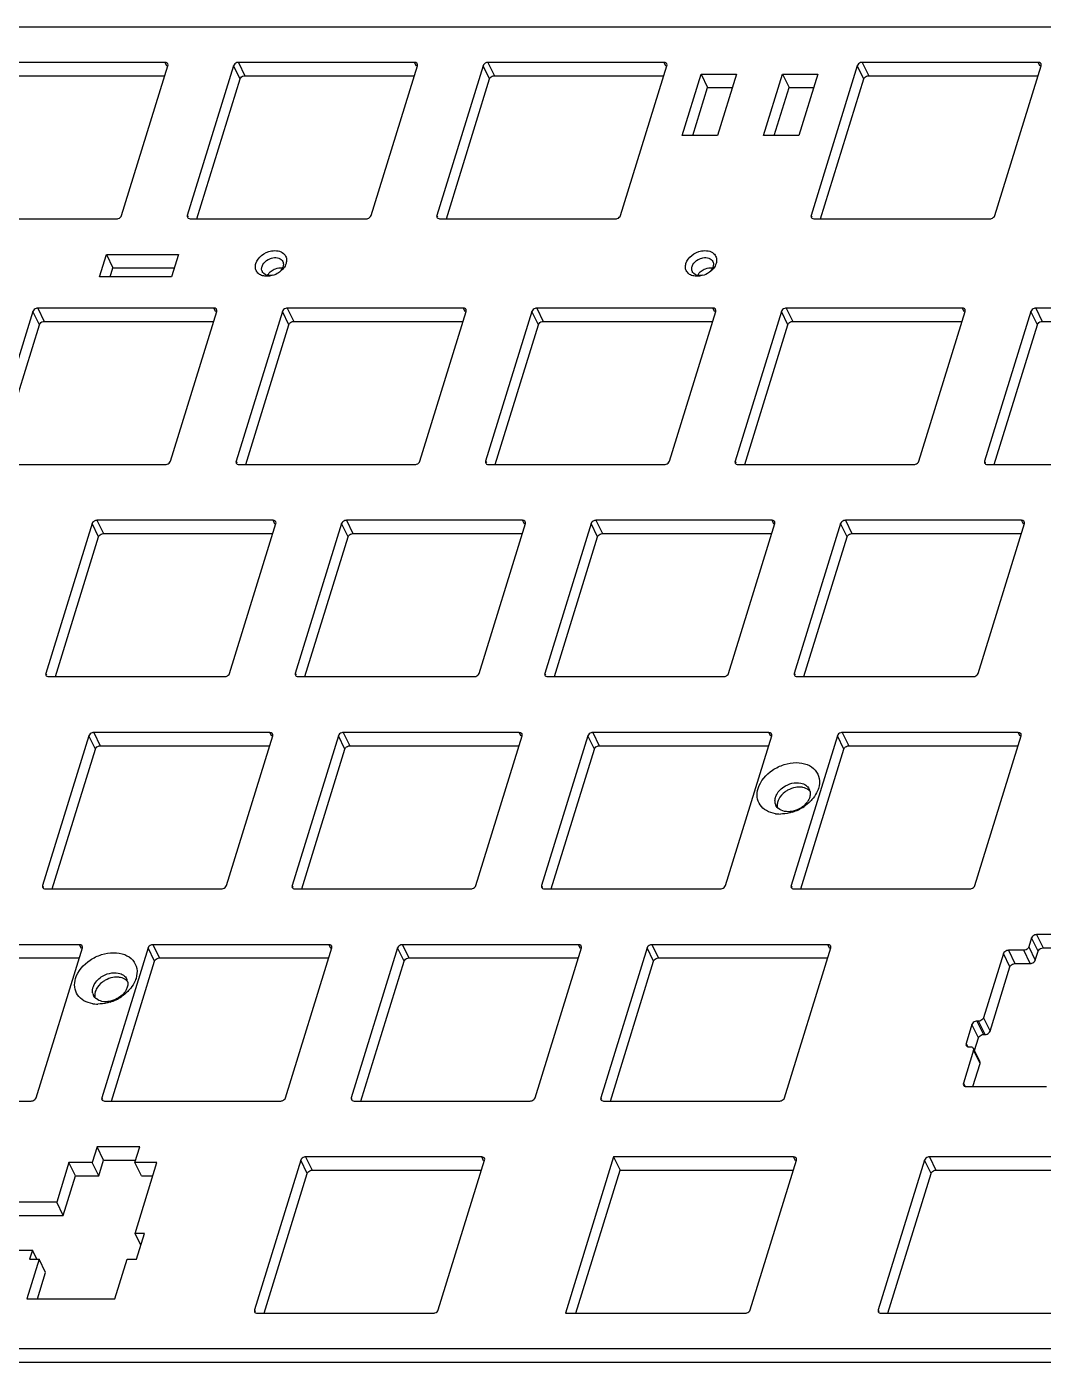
# Model space of a CAD drawing. Header units: millimetres. Extents: x 491 to 1718, y -1006 to -146.
# Drawn here: x 1287.8 to 1359.1, y -400.4 to -306.7 of the extents above; entities that cross this region are included whole.
import ezdxf

# ---------------------------------------------------------------- set-up
doc = ezdxf.new("R2010")
doc.units = ezdxf.units.MM
doc.layers.get('0').update_dxf_attribs({"lineweight": 30})

msp = doc.modelspace()

# ---------------------------------------------------------------- linework, layer by layer
at = {"color": 7, "linetype": 'Continuous'}
for p, q in [((1153.681, -306.677), (1508.336, -306.677)), ((1297.515, -309.18), (1285.163, -309.18)), ((1294.469, -319.915), (1297.715, -309.411)), ((1297.645, -309.445), (1297.515, -309.18)), ((1302.32, -309.411), (1299.074, -319.915)), ((1302.778, -310.343), (1302.32, -309.411)), ((1302.664, -309.18), (1303.121, -310.112)), ((1315.015, -309.18), (1302.664, -309.18)), ((1311.969, -319.915), (1315.215, -309.411)), ((1315.145, -309.445), (1315.015, -309.18)), ((1319.821, -309.411), (1316.575, -319.915)), ((1320.278, -310.343), (1319.821, -309.411)), ((1320.164, -309.18), (1320.621, -310.112)), ((1332.515, -309.18), (1320.164, -309.18)), ((1329.469, -319.915), (1332.715, -309.411)), ((1332.645, -309.445), (1332.515, -309.18)), ((1333.784, -314.314), (1335.115, -310.006)), ((1335.115, -310.006), (1335.572, -310.939)), ((1335.115, -310.006), (1337.602, -310.006)), ((1337.602, -310.006), (1336.271, -314.314)), ((1339.494, -314.314), (1340.826, -310.006)), ((1340.826, -310.006), (1341.283, -310.939)), ((1340.826, -310.006), (1343.312, -310.006)), ((1343.312, -310.006), (1341.981, -314.314)), ((1346.071, -309.411), (1342.825, -319.915)), ((1346.528, -310.343), (1346.071, -309.411)), ((1346.414, -309.18), (1346.872, -310.112)), ((1358.765, -309.18), (1346.414, -309.18)), ((1355.72, -319.915), (1358.966, -309.411)), ((1358.896, -309.445), (1358.765, -309.18)), ((1285.621, -310.112), (1297.498, -310.112)), ((1299.749, -320.146), (1302.778, -310.343)), ((1303.121, -310.112), (1314.999, -310.112)), ((1317.249, -320.146), (1320.278, -310.343)), ((1320.621, -310.112), (1332.499, -310.112)), ((1334.529, -314.314), (1335.572, -310.939)), ((1335.572, -310.939), (1337.314, -310.939)), ((1340.24, -314.314), (1341.283, -310.939)), ((1341.283, -310.939), (1343.024, -310.939)), ((1343.499, -320.146), (1346.528, -310.343)), ((1346.872, -310.112), (1358.749, -310.112)), ((1336.271, -314.314), (1333.784, -314.314)), ((1341.981, -314.314), (1339.494, -314.314)), ((1281.774, -320.146), (1294.126, -320.146)), ((1299.074, -319.915), (1299.127, -320.023)), ((1299.275, -320.146), (1311.626, -320.146)), ((1316.575, -319.915), (1316.627, -320.023)), ((1316.775, -320.146), (1329.126, -320.146)), ((1342.825, -319.915), (1342.877, -320.023)), ((1343.025, -320.146), (1355.376, -320.146)), ((1292.912, -324.223), (1293.397, -322.657)), ((1293.397, -322.657), (1293.854, -323.589)), ((1293.397, -322.657), (1298.461, -322.657)), ((1298.461, -322.657), (1297.977, -324.223)), ((1293.658, -324.223), (1293.854, -323.589)), ((1293.854, -323.589), (1298.173, -323.589)), ((1297.977, -324.223), (1292.912, -324.223)), ((1288.244, -326.647), (1284.998, -337.151)), ((1288.702, -327.579), (1288.244, -326.647)), ((1288.587, -326.415), (1289.045, -327.348)), ((1300.939, -326.415), (1288.587, -326.415)), ((1297.893, -337.151), (1301.139, -326.647)), ((1301.069, -326.681), (1300.939, -326.415)), ((1305.744, -326.647), (1302.498, -337.151)), ((1306.202, -327.579), (1305.744, -326.647)), ((1306.087, -326.415), (1306.545, -327.348)), ((1318.439, -326.415), (1306.087, -326.415)), ((1315.393, -337.151), (1318.639, -326.647)), ((1318.569, -326.681), (1318.439, -326.415)), ((1323.244, -326.647), (1319.998, -337.151)), ((1323.702, -327.579), (1323.244, -326.647)), ((1323.588, -326.415), (1324.045, -327.348)), ((1335.939, -326.415), (1323.588, -326.415)), ((1332.893, -337.151), (1336.139, -326.647)), ((1336.069, -326.681), (1335.939, -326.415)), ((1340.745, -326.647), (1337.498, -337.151)), ((1341.202, -327.579), (1340.745, -326.647)), ((1353.439, -326.415), (1341.088, -326.415)), ((1341.088, -326.415), (1341.545, -327.348)), ((1350.393, -337.151), (1353.639, -326.647)), ((1353.569, -326.681), (1353.439, -326.415)), ((1358.245, -326.647), (1354.999, -337.151)), ((1358.702, -327.579), (1358.245, -326.647)), ((1370.939, -326.415), (1358.588, -326.415)), ((1358.588, -326.415), (1359.045, -327.348)), ((1285.672, -337.382), (1288.702, -327.579)), ((1289.045, -327.348), (1300.922, -327.348)), ((1303.172, -337.382), (1306.202, -327.579)), ((1306.545, -327.348), (1318.422, -327.348)), ((1320.673, -337.382), (1323.702, -327.579)), ((1324.045, -327.348), (1335.923, -327.348)), ((1338.173, -337.382), (1341.202, -327.579)), ((1341.545, -327.348), (1353.423, -327.348)), ((1355.673, -337.382), (1358.702, -327.579)), ((1359.045, -327.348), (1370.923, -327.348)), ((1302.498, -337.151), (1302.551, -337.258)), ((1319.998, -337.151), (1320.051, -337.258)), ((1337.498, -337.151), (1337.551, -337.258)), ((1354.999, -337.151), (1355.051, -337.258)), ((1285.198, -337.382), (1297.55, -337.382)), ((1302.698, -337.382), (1315.05, -337.382)), ((1320.199, -337.382), (1332.55, -337.382)), ((1337.699, -337.382), (1350.05, -337.382)), ((1355.199, -337.382), (1367.55, -337.382)), ((1292.395, -341.53), (1289.149, -352.034)), ((1292.852, -342.462), (1292.395, -341.53)), ((1292.738, -341.299), (1293.196, -342.231)), ((1305.089, -341.299), (1292.738, -341.299)), ((1302.044, -352.034), (1305.29, -341.53)), ((1305.22, -341.564), (1305.089, -341.299)), ((1309.895, -341.53), (1306.649, -352.034)), ((1310.353, -342.462), (1309.895, -341.53)), ((1310.238, -341.299), (1310.696, -342.231)), ((1322.59, -341.299), (1310.238, -341.299)), ((1319.544, -352.034), (1322.79, -341.53)), ((1322.72, -341.564), (1322.59, -341.299)), ((1327.395, -341.53), (1324.149, -352.034)), ((1327.853, -342.462), (1327.395, -341.53)), ((1327.738, -341.299), (1328.196, -342.231)), ((1340.09, -341.299), (1327.738, -341.299)), ((1337.044, -352.034), (1340.29, -341.53)), ((1340.22, -341.564), (1340.09, -341.299)), ((1344.895, -341.53), (1341.649, -352.034)), ((1345.353, -342.462), (1344.895, -341.53)), ((1357.59, -341.299), (1345.239, -341.299)), ((1345.239, -341.299), (1345.696, -342.231)), ((1354.544, -352.034), (1357.79, -341.53)), ((1357.72, -341.564), (1357.59, -341.299)), ((1289.823, -352.265), (1292.852, -342.462)), ((1293.196, -342.231), (1305.073, -342.231)), ((1307.323, -352.265), (1310.353, -342.462)), ((1310.696, -342.231), (1322.573, -342.231)), ((1324.823, -352.265), (1327.853, -342.462)), ((1328.196, -342.231), (1340.073, -342.231)), ((1342.324, -352.265), (1345.353, -342.462)), ((1345.696, -342.231), (1357.574, -342.231)), ((1289.149, -352.034), (1289.202, -352.142)), ((1306.649, -352.034), (1306.702, -352.142)), ((1324.149, -352.034), (1324.202, -352.142)), ((1341.649, -352.034), (1341.702, -352.142)), ((1289.349, -352.265), (1301.701, -352.265)), ((1306.849, -352.265), (1319.201, -352.265)), ((1324.349, -352.265), (1336.701, -352.265)), ((1341.85, -352.265), (1354.201, -352.265)), ((1292.171, -356.413), (1288.925, -366.917)), ((1292.628, -357.345), (1292.171, -356.413)), ((1292.514, -356.182), (1292.971, -357.114)), ((1304.865, -356.182), (1292.514, -356.182)), ((1301.819, -366.917), (1305.066, -356.413)), ((1304.996, -356.447), (1304.865, -356.182)), ((1309.671, -356.413), (1306.425, -366.917)), ((1310.128, -357.345), (1309.671, -356.413)), ((1310.014, -356.182), (1310.472, -357.114)), ((1322.365, -356.182), (1310.014, -356.182)), ((1319.32, -366.917), (1322.566, -356.413)), ((1322.496, -356.447), (1322.365, -356.182)), ((1327.171, -356.413), (1323.925, -366.917)), ((1327.629, -357.345), (1327.171, -356.413)), ((1339.866, -356.182), (1327.514, -356.182)), ((1327.514, -356.182), (1327.972, -357.114)), ((1336.82, -366.917), (1340.066, -356.413)), ((1339.996, -356.447), (1339.866, -356.182)), ((1344.671, -356.413), (1341.425, -366.917)), ((1345.129, -357.345), (1344.671, -356.413)), ((1357.366, -356.182), (1345.014, -356.182)), ((1345.014, -356.182), (1345.472, -357.114)), ((1354.32, -366.917), (1357.566, -356.413)), ((1357.496, -356.447), (1357.366, -356.182)), ((1289.599, -367.148), (1292.628, -357.345)), ((1292.971, -357.114), (1304.849, -357.114)), ((1307.099, -367.148), (1310.128, -357.345)), ((1310.472, -357.114), (1322.349, -357.114)), ((1324.599, -367.148), (1327.629, -357.345)), ((1327.972, -357.114), (1339.849, -357.114)), ((1342.099, -367.148), (1345.129, -357.345)), ((1345.472, -357.114), (1357.349, -357.114)), ((1288.925, -366.917), (1288.977, -367.025)), ((1289.125, -367.148), (1301.476, -367.148)), ((1306.425, -366.917), (1306.477, -367.025)), ((1306.625, -367.148), (1318.976, -367.148)), ((1323.925, -366.917), (1323.978, -367.025)), ((1324.125, -367.148), (1336.477, -367.148)), ((1341.425, -366.917), (1341.478, -367.025)), ((1341.625, -367.148), (1353.977, -367.148)), ((1358.291, -370.595), (1358.097, -371.222)), ((1358.748, -371.527), (1358.291, -370.595)), ((1361.08, -370.36), (1358.64, -370.36)), ((1358.64, -370.36), (1359.097, -371.292)), ((1291.516, -371.065), (1279.164, -371.065)), ((1288.47, -381.801), (1291.716, -371.296)), ((1291.646, -371.331), (1291.516, -371.065)), ((1296.322, -371.296), (1293.075, -381.801)), ((1296.779, -372.229), (1296.322, -371.296)), ((1296.665, -371.065), (1297.122, -371.997)), ((1309.016, -371.065), (1296.665, -371.065)), ((1305.97, -381.801), (1309.216, -371.296)), ((1309.146, -371.331), (1309.016, -371.065)), ((1313.822, -371.296), (1310.576, -381.801)), ((1314.279, -372.229), (1313.822, -371.296)), ((1326.516, -371.065), (1314.165, -371.065)), ((1314.165, -371.065), (1314.622, -371.997)), ((1323.47, -381.801), (1326.717, -371.296)), ((1326.647, -371.331), (1326.516, -371.065)), ((1331.322, -371.296), (1328.076, -381.801)), ((1331.779, -372.229), (1331.322, -371.296)), ((1344.016, -371.065), (1331.665, -371.065)), ((1331.665, -371.065), (1332.123, -371.997)), ((1340.971, -381.801), (1344.217, -371.296)), ((1344.147, -371.331), (1344.016, -371.065)), ((1356.317, -371.692), (1354.925, -376.196)), ((1356.774, -372.624), (1356.317, -371.692)), ((1357.748, -371.457), (1356.666, -371.457)), ((1356.666, -371.457), (1357.123, -372.389)), ((1358.206, -372.389), (1357.748, -371.457)), ((1358.097, -371.222), (1358.555, -372.154)), ((1358.555, -372.154), (1358.748, -371.527)), ((1359.097, -371.292), (1361.091, -371.292)), ((1279.622, -371.997), (1291.499, -371.997)), ((1293.75, -382.032), (1296.779, -372.229)), ((1297.122, -371.997), (1309, -371.997)), ((1311.25, -382.032), (1314.279, -372.229)), ((1314.622, -371.997), (1326.5, -371.997)), ((1328.75, -382.032), (1331.779, -372.229)), ((1332.123, -371.997), (1344, -371.997)), ((1355.383, -377.128), (1356.774, -372.624)), ((1357.123, -372.389), (1358.206, -372.389)), ((1354.576, -376.431), (1354.461, -376.431)), ((1354.461, -376.431), (1354.919, -377.363)), ((1355.034, -377.363), (1354.576, -376.431)), ((1354.925, -376.196), (1355.383, -377.128)), ((1354.112, -376.666), (1353.701, -377.998)), ((1354.57, -377.598), (1354.112, -376.666)), ((1354.919, -377.363), (1355.034, -377.363)), ((1353.701, -377.998), (1353.803, -378.206)), ((1353.904, -378.233), (1354.019, -378.233)), ((1354.674, -379.268), (1354.216, -378.335)), ((1354.216, -378.335), (1354.223, -378.468)), ((1354.293, -378.493), (1354.57, -377.598)), ((1354.223, -378.468), (1353.509, -380.778)), ((1354.681, -379.4), (1354.223, -378.468)), ((1354.182, -381.013), (1354.681, -379.4)), ((1353.509, -380.778), (1353.611, -380.987)), ((1353.713, -381.013), (1359.331, -381.013)), ((1275.776, -382.032), (1288.127, -382.032)), ((1293.075, -381.801), (1293.128, -381.908)), ((1293.276, -382.032), (1305.627, -382.032)), ((1310.576, -381.801), (1310.628, -381.908)), ((1310.776, -382.032), (1323.127, -382.032)), ((1328.076, -381.801), (1328.128, -381.908)), ((1328.276, -382.032), (1340.627, -382.032)), ((1292.748, -385.243), (1292.409, -386.34)), ((1293.206, -386.176), (1292.748, -385.243)), ((1295.742, -385.243), (1292.748, -385.243)), ((1295.403, -386.34), (1295.742, -385.243)), ((1319.729, -385.948), (1307.378, -385.948)), ((1307.378, -385.948), (1307.836, -386.881)), ((1319.86, -386.214), (1319.729, -385.948)), ((1328.982, -385.948), (1325.593, -396.915)), ((1341.605, -385.948), (1328.982, -385.948)), ((1328.982, -385.948), (1329.439, -386.881)), ((1341.735, -386.214), (1341.605, -385.948)), ((1363.752, -385.948), (1351.128, -385.948)), ((1351.128, -385.948), (1351.586, -386.881)), ((1290.775, -386.34), (1289.915, -389.121)), ((1291.232, -387.272), (1290.775, -386.34)), ((1292.409, -386.34), (1290.775, -386.34)), ((1292.867, -387.272), (1292.409, -386.34)), ((1292.867, -387.272), (1293.206, -386.176)), ((1293.206, -386.176), (1295.403, -386.176)), ((1295.861, -387.272), (1295.403, -386.34)), ((1296.946, -386.34), (1295.403, -386.34)), ((1295.409, -391.314), (1296.946, -386.34)), ((1307.035, -386.179), (1303.789, -396.684)), ((1307.492, -387.112), (1307.035, -386.179)), ((1307.836, -386.881), (1319.713, -386.881)), ((1316.684, -396.684), (1319.93, -386.179)), ((1326.338, -396.915), (1329.439, -386.881)), ((1329.439, -386.881), (1341.588, -386.881)), ((1338.559, -396.684), (1341.805, -386.179)), ((1350.785, -386.179), (1347.539, -396.684)), ((1351.243, -387.112), (1350.785, -386.179)), ((1351.586, -386.881), (1363.463, -386.881)), ((1290.373, -390.053), (1291.232, -387.272)), ((1291.232, -387.272), (1292.867, -387.272)), ((1295.861, -387.272), (1296.658, -387.272)), ((1304.463, -396.915), (1307.492, -387.112)), ((1348.213, -396.915), (1351.243, -387.112)), ((1289.915, -389.121), (1253.395, -389.121)), ((1290.373, -390.053), (1289.915, -389.121)), ((1253.853, -390.053), (1290.373, -390.053)), ((1295.818, -392.149), (1295.409, -391.314)), ((1296.076, -391.314), (1295.409, -391.314)), ((1295.52, -393.116), (1296.076, -391.314)), ((1252.354, -392.489), (1288.207, -392.489)), ((1288.207, -392.489), (1288.013, -393.116)), ((1288.514, -393.116), (1288.207, -392.489)), ((1288.681, -393.116), (1287.821, -395.897)), ((1288.013, -393.116), (1288.681, -393.116)), ((1289.138, -394.048), (1288.681, -393.116)), ((1293.993, -395.897), (1294.852, -393.116)), ((1294.852, -393.116), (1295.52, -393.116)), ((1288.567, -395.897), (1289.138, -394.048)), ((1287.821, -395.897), (1293.993, -395.897)), ((1303.789, -396.684), (1303.842, -396.791)), ((1303.989, -396.915), (1316.341, -396.915)), ((1325.593, -396.915), (1338.216, -396.915)), ((1347.539, -396.684), (1347.592, -396.791)), ((1347.739, -396.915), (1360.363, -396.915)), ((1516.103, -399.423), (1125.02, -399.423)), ((1125.478, -400.355), (1516.561, -400.355))]:
    msp.add_line(p, q, dxfattribs=at)
for centre, radius, start, end in [((1304.71, -323.669), 0.418, 194.35605, 206.14092), ((1334.875, -323.669), 0.418, 194.35605, 206.14092), ((1342.087, -360.448), 0.685, 10.86414, 26.08851), ((1340.978, -360.993), 0.68, 194.34587, 206.14095), ((1341.016, -360.963), 0.729, 220.53355, 229.44943), ((1340.561, -358.735), 3.178, 287.68079, 303.91477), ((1340.977, -359.2), 2.551, 318.64607, 321.49859), ((1340.659, -359.668), 2.232, 261.46899, 264.95585), ((1340.672, -359.52), 2.38, 264.97074, 270.03059), ((1294.218, -373.777), 0.685, 10.86414, 26.08851), ((1293.108, -374.322), 0.68, 194.34587, 206.14095), ((1292.692, -372.064), 3.178, 287.68079, 303.91477), ((1293.108, -372.528), 2.551, 318.64607, 321.49859), ((1292.79, -372.996), 2.232, 261.46899, 264.95585), ((1293.147, -374.291), 0.729, 220.53355, 229.44943), ((1292.803, -372.849), 2.38, 264.97074, 270.03059)]:
    msp.add_arc(centre, radius, start, end, dxfattribs=at)
for points, knots in [([(1297.708, -309.281), (1297.701, -309.265), (1297.656, -309.203), (1297.573, -309.18), (1297.515, -309.18)], [0, 0, 0, 0, 0.230739, 1, 1, 1, 1]), ([(1302.664, -309.18), (1302.627, -309.18), (1302.486, -309.203), (1302.352, -309.31), (1302.32, -309.411)], [0, 0, 0, 0, 0.259073, 1, 1, 1, 1]), ([(1315.208, -309.281), (1315.201, -309.265), (1315.156, -309.203), (1315.073, -309.18), (1315.015, -309.18)], [0, 0, 0, 0, 0.230739, 1, 1, 1, 1]), ([(1320.164, -309.18), (1320.127, -309.18), (1319.986, -309.203), (1319.852, -309.31), (1319.821, -309.411)], [0, 0, 0, 0, 0.259073, 1, 1, 1, 1]), ([(1332.709, -309.281), (1332.701, -309.265), (1332.656, -309.203), (1332.573, -309.18), (1332.515, -309.18)], [0, 0, 0, 0, 0.230739, 1, 1, 1, 1]), ([(1346.414, -309.18), (1346.377, -309.18), (1346.237, -309.203), (1346.102, -309.31), (1346.071, -309.411)], [0, 0, 0, 0, 0.259073, 1, 1, 1, 1]), ([(1358.959, -309.281), (1358.951, -309.265), (1358.906, -309.203), (1358.823, -309.18), (1358.765, -309.18)], [0, 0, 0, 0, 0.230739, 1, 1, 1, 1]), ([(1302.778, -310.343), (1302.788, -310.311), (1302.86, -310.185), (1303.012, -310.112), (1303.121, -310.112)], [0, 0, 0, 0, 0.234683, 1, 1, 1, 1]), ([(1320.278, -310.343), (1320.288, -310.311), (1320.36, -310.185), (1320.512, -310.112), (1320.621, -310.112)], [0, 0, 0, 0, 0.234683, 1, 1, 1, 1]), ([(1346.528, -310.343), (1346.538, -310.311), (1346.61, -310.185), (1346.762, -310.112), (1346.872, -310.112)], [0, 0, 0, 0, 0.234683, 1, 1, 1, 1]), ([(1294.126, -320.146), (1294.163, -320.146), (1294.303, -320.123), (1294.438, -320.016), (1294.469, -319.915)], [0, 0, 0, 0, 0.259073, 1, 1, 1, 1]), ([(1311.626, -320.146), (1311.663, -320.146), (1311.803, -320.123), (1311.938, -320.016), (1311.969, -319.915)], [0, 0, 0, 0, 0.259073, 1, 1, 1, 1]), ([(1329.126, -320.146), (1329.163, -320.146), (1329.304, -320.123), (1329.438, -320.016), (1329.469, -319.915)], [0, 0, 0, 0, 0.259073, 1, 1, 1, 1]), ([(1355.376, -320.146), (1355.413, -320.146), (1355.554, -320.123), (1355.688, -320.016), (1355.72, -319.915)], [0, 0, 0, 0, 0.259073, 1, 1, 1, 1]), ([(1303.887, -323.283), (1303.955, -323.063), (1304.275, -322.658), (1304.733, -322.451), (1304.982, -322.405)], [0, 0, 0, 0, 0.476961, 1, 1, 1, 1]), ([(1304.316, -323.501), (1304.331, -323.453), (1304.422, -323.251), (1304.597, -323.094), (1304.745, -323.011)], [0, 0, 0, 0, 0.230397, 1, 1, 1, 1]), ([(1304.982, -322.405), (1305.136, -322.377), (1305.437, -322.369), (1305.72, -322.49), (1305.824, -322.579)], [0, 0, 0, 0, 0.534997, 1, 1, 1, 1]), ([(1305.078, -322.89), (1305.217, -322.864), (1305.491, -322.865), (1305.719, -323.043), (1305.771, -323.149)], [0, 0, 0, 0, 0.546134, 1, 1, 1, 1]), ([(1305.824, -322.579), (1305.903, -322.647), (1306.033, -322.828), (1306.049, -323.049), (1306.034, -323.155)], [0, 0, 0, 0, 0.493201, 1, 1, 1, 1]), ([(1334.052, -323.283), (1334.12, -323.063), (1334.44, -322.658), (1334.898, -322.451), (1335.147, -322.405)], [0, 0, 0, 0, 0.476961, 1, 1, 1, 1]), ([(1334.481, -323.501), (1334.496, -323.453), (1334.587, -323.251), (1334.762, -323.094), (1334.909, -323.011)], [0, 0, 0, 0, 0.230397, 1, 1, 1, 1]), ([(1335.147, -322.405), (1335.301, -322.377), (1335.602, -322.369), (1335.885, -322.49), (1335.989, -322.579)], [0, 0, 0, 0, 0.534997, 1, 1, 1, 1]), ([(1335.242, -322.89), (1335.382, -322.864), (1335.656, -322.865), (1335.884, -323.043), (1335.936, -323.149)], [0, 0, 0, 0, 0.546134, 1, 1, 1, 1]), ([(1335.989, -322.579), (1336.068, -322.647), (1336.198, -322.828), (1336.213, -323.049), (1336.199, -323.155)], [0, 0, 0, 0, 0.493201, 1, 1, 1, 1]), ([(1304.439, -324.162), (1304.336, -324.14), (1304.144, -324.069), (1303.926, -323.859), (1303.832, -323.576), (1303.857, -323.379), (1303.887, -323.283)], [0, 0, 0, 0, 0.26673, 0.508909, 0.746122, 1, 1, 1, 1]), ([(1304.305, -323.773), (1304.288, -323.708), (1304.287, -323.613), (1304.309, -323.524), (1304.316, -323.501)], [0, 0, 0, 0, 0.737903, 1, 1, 1, 1]), ([(1305.028, -324.112), (1304.972, -324.122), (1304.772, -324.143), (1304.553, -324.086), (1304.442, -323.991)], [0, 0, 0, 0, 0.278584, 1, 1, 1, 1]), ([(1305.096, -323.726), (1305.146, -323.698), (1305.344, -323.606), (1305.573, -323.573), (1305.732, -323.6)], [0, 0, 0, 0, 0.262448, 1, 1, 1, 1]), ([(1305.78, -323.674), (1305.753, -323.705), (1305.637, -323.826), (1305.499, -323.926), (1305.389, -323.988)], [0, 0, 0, 0, 0.24409, 1, 1, 1, 1]), ([(1305.79, -323.501), (1305.782, -323.525), (1305.745, -323.623), (1305.685, -323.712), (1305.633, -323.773)], [0, 0, 0, 0, 0.236531, 1, 1, 1, 1]), ([(1306.005, -323.283), (1305.995, -323.318), (1305.941, -323.459), (1305.855, -323.587), (1305.78, -323.674)], [0, 0, 0, 0, 0.23653, 1, 1, 1, 1]), ([(1334.604, -324.162), (1334.501, -324.14), (1334.309, -324.069), (1334.09, -323.859), (1333.996, -323.576), (1334.022, -323.379), (1334.052, -323.283)], [0, 0, 0, 0, 0.26673, 0.508909, 0.746122, 1, 1, 1, 1]), ([(1334.47, -323.773), (1334.453, -323.708), (1334.452, -323.613), (1334.474, -323.524), (1334.481, -323.501)], [0, 0, 0, 0, 0.737903, 1, 1, 1, 1]), ([(1335.193, -324.112), (1335.137, -324.122), (1334.936, -324.143), (1334.718, -324.086), (1334.607, -323.991)], [0, 0, 0, 0, 0.278584, 1, 1, 1, 1]), ([(1335.26, -323.726), (1335.31, -323.698), (1335.508, -323.606), (1335.738, -323.573), (1335.897, -323.6)], [0, 0, 0, 0, 0.262448, 1, 1, 1, 1]), ([(1335.944, -323.674), (1335.918, -323.705), (1335.801, -323.826), (1335.664, -323.926), (1335.553, -323.988)], [0, 0, 0, 0, 0.24409, 1, 1, 1, 1]), ([(1335.954, -323.501), (1335.947, -323.525), (1335.91, -323.623), (1335.85, -323.712), (1335.797, -323.773)], [0, 0, 0, 0, 0.236531, 1, 1, 1, 1]), ([(1336.17, -323.283), (1336.159, -323.318), (1336.106, -323.459), (1336.02, -323.587), (1335.944, -323.674)], [0, 0, 0, 0, 0.23653, 1, 1, 1, 1]), ([(1304.91, -324.162), (1304.87, -324.169), (1304.714, -324.191), (1304.553, -324.185), (1304.439, -324.162)], [0, 0, 0, 0, 0.261057, 1, 1, 1, 1]), ([(1335.075, -324.162), (1335.034, -324.169), (1334.878, -324.191), (1334.718, -324.185), (1334.604, -324.162)], [0, 0, 0, 0, 0.261057, 1, 1, 1, 1]), ([(1288.587, -326.415), (1288.55, -326.415), (1288.41, -326.439), (1288.275, -326.546), (1288.244, -326.647)], [0, 0, 0, 0, 0.259073, 1, 1, 1, 1]), ([(1301.132, -326.517), (1301.124, -326.501), (1301.08, -326.439), (1300.996, -326.415), (1300.939, -326.415)], [0, 0, 0, 0, 0.230739, 1, 1, 1, 1]), ([(1306.087, -326.415), (1306.05, -326.415), (1305.91, -326.439), (1305.775, -326.546), (1305.744, -326.647)], [0, 0, 0, 0, 0.259073, 1, 1, 1, 1]), ([(1318.632, -326.517), (1318.625, -326.501), (1318.58, -326.439), (1318.497, -326.415), (1318.439, -326.415)], [0, 0, 0, 0, 0.230739, 1, 1, 1, 1]), ([(1323.588, -326.415), (1323.551, -326.415), (1323.41, -326.439), (1323.276, -326.546), (1323.244, -326.647)], [0, 0, 0, 0, 0.259073, 1, 1, 1, 1]), ([(1336.132, -326.517), (1336.125, -326.501), (1336.08, -326.439), (1335.997, -326.415), (1335.939, -326.415)], [0, 0, 0, 0, 0.230739, 1, 1, 1, 1]), ([(1341.088, -326.415), (1341.051, -326.415), (1340.91, -326.439), (1340.776, -326.546), (1340.745, -326.647)], [0, 0, 0, 0, 0.259073, 1, 1, 1, 1]), ([(1353.633, -326.517), (1353.625, -326.501), (1353.58, -326.439), (1353.497, -326.415), (1353.439, -326.415)], [0, 0, 0, 0, 0.230739, 1, 1, 1, 1]), ([(1358.588, -326.415), (1358.551, -326.415), (1358.41, -326.439), (1358.276, -326.546), (1358.245, -326.647)], [0, 0, 0, 0, 0.259073, 1, 1, 1, 1]), ([(1288.702, -327.579), (1288.712, -327.547), (1288.783, -327.421), (1288.936, -327.348), (1289.045, -327.348)], [0, 0, 0, 0, 0.234683, 1, 1, 1, 1]), ([(1306.202, -327.579), (1306.212, -327.547), (1306.284, -327.421), (1306.436, -327.348), (1306.545, -327.348)], [0, 0, 0, 0, 0.234683, 1, 1, 1, 1]), ([(1323.702, -327.579), (1323.712, -327.547), (1323.784, -327.421), (1323.936, -327.348), (1324.045, -327.348)], [0, 0, 0, 0, 0.234683, 1, 1, 1, 1]), ([(1341.202, -327.579), (1341.212, -327.547), (1341.284, -327.421), (1341.436, -327.348), (1341.545, -327.348)], [0, 0, 0, 0, 0.234683, 1, 1, 1, 1]), ([(1358.702, -327.579), (1358.712, -327.547), (1358.784, -327.421), (1358.936, -327.348), (1359.045, -327.348)], [0, 0, 0, 0, 0.234683, 1, 1, 1, 1]), ([(1297.55, -337.382), (1297.587, -337.382), (1297.727, -337.359), (1297.862, -337.252), (1297.893, -337.151)], [0, 0, 0, 0, 0.259073, 1, 1, 1, 1]), ([(1315.05, -337.382), (1315.087, -337.382), (1315.227, -337.359), (1315.362, -337.252), (1315.393, -337.151)], [0, 0, 0, 0, 0.259073, 1, 1, 1, 1]), ([(1332.55, -337.382), (1332.587, -337.382), (1332.727, -337.359), (1332.862, -337.252), (1332.893, -337.151)], [0, 0, 0, 0, 0.259073, 1, 1, 1, 1]), ([(1350.05, -337.382), (1350.087, -337.382), (1350.228, -337.359), (1350.362, -337.252), (1350.393, -337.151)], [0, 0, 0, 0, 0.259073, 1, 1, 1, 1]), ([(1292.738, -341.299), (1292.701, -341.299), (1292.561, -341.322), (1292.426, -341.429), (1292.395, -341.53)], [0, 0, 0, 0, 0.259073, 1, 1, 1, 1]), ([(1305.283, -341.4), (1305.275, -341.384), (1305.23, -341.322), (1305.147, -341.299), (1305.089, -341.299)], [0, 0, 0, 0, 0.230739, 1, 1, 1, 1]), ([(1310.238, -341.299), (1310.201, -341.299), (1310.061, -341.322), (1309.926, -341.429), (1309.895, -341.53)], [0, 0, 0, 0, 0.259073, 1, 1, 1, 1]), ([(1322.783, -341.4), (1322.775, -341.384), (1322.731, -341.322), (1322.647, -341.299), (1322.59, -341.299)], [0, 0, 0, 0, 0.230739, 1, 1, 1, 1]), ([(1327.738, -341.299), (1327.701, -341.299), (1327.561, -341.322), (1327.426, -341.429), (1327.395, -341.53)], [0, 0, 0, 0, 0.259073, 1, 1, 1, 1]), ([(1340.283, -341.4), (1340.276, -341.384), (1340.231, -341.322), (1340.148, -341.299), (1340.09, -341.299)], [0, 0, 0, 0, 0.230739, 1, 1, 1, 1]), ([(1345.239, -341.299), (1345.202, -341.299), (1345.061, -341.322), (1344.927, -341.429), (1344.895, -341.53)], [0, 0, 0, 0, 0.259073, 1, 1, 1, 1]), ([(1357.783, -341.4), (1357.776, -341.384), (1357.731, -341.322), (1357.648, -341.299), (1357.59, -341.299)], [0, 0, 0, 0, 0.230739, 1, 1, 1, 1]), ([(1292.852, -342.462), (1292.862, -342.43), (1292.934, -342.304), (1293.086, -342.231), (1293.196, -342.231)], [0, 0, 0, 0, 0.234683, 1, 1, 1, 1]), ([(1310.353, -342.462), (1310.363, -342.43), (1310.434, -342.304), (1310.587, -342.231), (1310.696, -342.231)], [0, 0, 0, 0, 0.234683, 1, 1, 1, 1]), ([(1327.853, -342.462), (1327.863, -342.43), (1327.935, -342.304), (1328.087, -342.231), (1328.196, -342.231)], [0, 0, 0, 0, 0.234683, 1, 1, 1, 1]), ([(1345.353, -342.462), (1345.363, -342.43), (1345.435, -342.304), (1345.587, -342.231), (1345.696, -342.231)], [0, 0, 0, 0, 0.234683, 1, 1, 1, 1]), ([(1301.701, -352.265), (1301.737, -352.265), (1301.878, -352.242), (1302.013, -352.135), (1302.044, -352.034)], [0, 0, 0, 0, 0.259073, 1, 1, 1, 1]), ([(1319.201, -352.265), (1319.238, -352.265), (1319.378, -352.242), (1319.513, -352.135), (1319.544, -352.034)], [0, 0, 0, 0, 0.259073, 1, 1, 1, 1]), ([(1336.701, -352.265), (1336.738, -352.265), (1336.878, -352.242), (1337.013, -352.135), (1337.044, -352.034)], [0, 0, 0, 0, 0.259073, 1, 1, 1, 1]), ([(1354.201, -352.265), (1354.238, -352.265), (1354.378, -352.242), (1354.513, -352.135), (1354.544, -352.034)], [0, 0, 0, 0, 0.259073, 1, 1, 1, 1]), ([(1292.514, -356.182), (1292.477, -356.182), (1292.336, -356.205), (1292.202, -356.312), (1292.171, -356.413)], [0, 0, 0, 0, 0.259073, 1, 1, 1, 1]), ([(1305.059, -356.283), (1305.051, -356.267), (1305.006, -356.205), (1304.923, -356.182), (1304.865, -356.182)], [0, 0, 0, 0, 0.230739, 1, 1, 1, 1]), ([(1310.014, -356.182), (1309.977, -356.182), (1309.837, -356.205), (1309.702, -356.312), (1309.671, -356.413)], [0, 0, 0, 0, 0.259073, 1, 1, 1, 1]), ([(1322.559, -356.283), (1322.551, -356.267), (1322.506, -356.205), (1322.423, -356.182), (1322.365, -356.182)], [0, 0, 0, 0, 0.230739, 1, 1, 1, 1]), ([(1327.514, -356.182), (1327.477, -356.182), (1327.337, -356.205), (1327.202, -356.312), (1327.171, -356.413)], [0, 0, 0, 0, 0.259073, 1, 1, 1, 1]), ([(1340.059, -356.283), (1340.051, -356.267), (1340.006, -356.205), (1339.923, -356.182), (1339.866, -356.182)], [0, 0, 0, 0, 0.230739, 1, 1, 1, 1]), ([(1345.014, -356.182), (1344.977, -356.182), (1344.837, -356.205), (1344.702, -356.312), (1344.671, -356.413)], [0, 0, 0, 0, 0.259073, 1, 1, 1, 1]), ([(1357.559, -356.283), (1357.552, -356.267), (1357.507, -356.205), (1357.424, -356.182), (1357.366, -356.182)], [0, 0, 0, 0, 0.230739, 1, 1, 1, 1]), ([(1292.628, -357.345), (1292.638, -357.313), (1292.71, -357.187), (1292.862, -357.114), (1292.971, -357.114)], [0, 0, 0, 0, 0.234683, 1, 1, 1, 1]), ([(1310.128, -357.345), (1310.138, -357.313), (1310.21, -357.187), (1310.362, -357.114), (1310.472, -357.114)], [0, 0, 0, 0, 0.234683, 1, 1, 1, 1]), ([(1327.629, -357.345), (1327.638, -357.313), (1327.71, -357.187), (1327.862, -357.114), (1327.972, -357.114)], [0, 0, 0, 0, 0.234683, 1, 1, 1, 1]), ([(1345.129, -357.345), (1345.139, -357.313), (1345.21, -357.187), (1345.363, -357.114), (1345.472, -357.114)], [0, 0, 0, 0, 0.234683, 1, 1, 1, 1]), ([(1339.111, -360.098), (1339.271, -359.58), (1339.887, -358.889), (1340.908, -358.399), (1341.757, -358.252), (1342.542, -358.372), (1343.159, -358.771), (1343.465, -359.413), (1343.416, -359.878), (1343.348, -360.098)], [0, 0, 0, 0, 0.262751, 0.407557, 0.546977, 0.672912, 0.783953, 0.888434, 1, 1, 1, 1]), ([(1340.592, -360.278), (1340.685, -360.172), (1341.101, -359.811), (1341.707, -359.644), (1342.108, -359.727)], [0, 0, 0, 0, 0.256075, 1, 1, 1, 1]), ([(1340.328, -361.875), (1340.109, -361.842), (1339.696, -361.714), (1339.214, -361.296), (1338.998, -360.709), (1339.05, -360.297), (1339.111, -360.098)], [0, 0, 0, 0, 0.269713, 0.512526, 0.747867, 1, 1, 1, 1]), ([(1340.337, -360.72), (1340.349, -360.682), (1340.41, -360.522), (1340.507, -360.376), (1340.592, -360.278)], [0, 0, 0, 0, 0.236528, 1, 1, 1, 1]), ([(1341.187, -360.235), (1341.118, -360.273), (1340.869, -360.435), (1340.66, -360.665), (1340.56, -360.86)], [0, 0, 0, 0, 0.263032, 1, 1, 1, 1]), ([(1342.26, -360.038), (1342.219, -360.029), (1342.042, -360.003), (1341.861, -360.014), (1341.728, -360.038)], [0, 0, 0, 0, 0.239177, 1, 1, 1, 1]), ([(1342.108, -359.727), (1342.236, -359.754), (1342.476, -359.846), (1342.65, -360.041), (1342.702, -360.147)], [0, 0, 0, 0, 0.52519, 1, 1, 1, 1]), ([(1342.76, -360.315), (1342.731, -360.28), (1342.591, -360.146), (1342.404, -360.068), (1342.26, -360.038)], [0, 0, 0, 0, 0.23644, 1, 1, 1, 1]), ([(1343.348, -360.098), (1343.33, -360.158), (1343.238, -360.405), (1343.098, -360.631), (1342.974, -360.788)], [0, 0, 0, 0, 0.238076, 1, 1, 1, 1]), ([(1340.299, -361.031), (1340.293, -360.953), (1340.303, -360.847), (1340.329, -360.746), (1340.337, -360.72)], [0, 0, 0, 0, 0.741648, 1, 1, 1, 1]), ([(1340.49, -361.031), (1340.479, -361.065), (1340.447, -361.195), (1340.444, -361.334), (1340.463, -361.432)], [0, 0, 0, 0, 0.260929, 1, 1, 1, 1]), ([(1341.494, -361.713), (1341.319, -361.745), (1340.98, -361.754), (1340.659, -361.617), (1340.542, -361.516)], [0, 0, 0, 0, 0.534982, 1, 1, 1, 1]), ([(1342.732, -360.72), (1342.708, -360.799), (1342.559, -361.127), (1342.275, -361.382), (1342.035, -361.516)], [0, 0, 0, 0, 0.230394, 1, 1, 1, 1]), ([(1342.892, -360.885), (1342.852, -360.931), (1342.682, -361.111), (1342.489, -361.268), (1342.334, -361.372)], [0, 0, 0, 0, 0.244872, 1, 1, 1, 1]), ([(1341.526, -361.763), (1341.455, -361.785), (1341.177, -361.863), (1340.887, -361.9), (1340.673, -361.9)], [0, 0, 0, 0, 0.256675, 1, 1, 1, 1]), ([(1301.476, -367.148), (1301.513, -367.148), (1301.654, -367.125), (1301.788, -367.018), (1301.819, -366.917)], [0, 0, 0, 0, 0.259073, 1, 1, 1, 1]), ([(1318.976, -367.148), (1319.013, -367.148), (1319.154, -367.125), (1319.288, -367.018), (1319.32, -366.917)], [0, 0, 0, 0, 0.259073, 1, 1, 1, 1]), ([(1336.477, -367.148), (1336.514, -367.148), (1336.654, -367.125), (1336.789, -367.018), (1336.82, -366.917)], [0, 0, 0, 0, 0.259073, 1, 1, 1, 1]), ([(1353.977, -367.148), (1354.014, -367.148), (1354.154, -367.125), (1354.289, -367.018), (1354.32, -366.917)], [0, 0, 0, 0, 0.259073, 1, 1, 1, 1]), ([(1358.64, -370.36), (1358.602, -370.36), (1358.459, -370.384), (1358.322, -370.493), (1358.291, -370.595)], [0, 0, 0, 0, 0.258957, 1, 1, 1, 1]), ([(1291.242, -373.427), (1291.402, -372.908), (1292.017, -372.217), (1293.039, -371.728), (1293.888, -371.58), (1294.673, -371.701), (1295.29, -372.1), (1295.596, -372.742), (1295.547, -373.207), (1295.479, -373.427)], [0, 0, 0, 0, 0.262751, 0.407557, 0.546977, 0.672912, 0.783953, 0.888434, 1, 1, 1, 1]), ([(1291.709, -371.166), (1291.702, -371.151), (1291.657, -371.088), (1291.574, -371.065), (1291.516, -371.065)], [0, 0, 0, 0, 0.230739, 1, 1, 1, 1]), ([(1296.665, -371.065), (1296.628, -371.065), (1296.487, -371.088), (1296.353, -371.195), (1296.322, -371.296)], [0, 0, 0, 0, 0.259073, 1, 1, 1, 1]), ([(1309.21, -371.166), (1309.202, -371.151), (1309.157, -371.088), (1309.074, -371.065), (1309.016, -371.065)], [0, 0, 0, 0, 0.230739, 1, 1, 1, 1]), ([(1314.165, -371.065), (1314.128, -371.065), (1313.987, -371.088), (1313.853, -371.195), (1313.822, -371.296)], [0, 0, 0, 0, 0.259073, 1, 1, 1, 1]), ([(1326.71, -371.166), (1326.702, -371.151), (1326.657, -371.088), (1326.574, -371.065), (1326.516, -371.065)], [0, 0, 0, 0, 0.230739, 1, 1, 1, 1]), ([(1331.665, -371.065), (1331.628, -371.065), (1331.488, -371.088), (1331.353, -371.195), (1331.322, -371.296)], [0, 0, 0, 0, 0.259073, 1, 1, 1, 1]), ([(1344.21, -371.166), (1344.202, -371.151), (1344.157, -371.088), (1344.074, -371.065), (1344.016, -371.065)], [0, 0, 0, 0, 0.230739, 1, 1, 1, 1]), ([(1356.666, -371.457), (1356.628, -371.457), (1356.486, -371.48), (1356.349, -371.589), (1356.317, -371.692)], [0, 0, 0, 0, 0.258957, 1, 1, 1, 1]), ([(1358.097, -371.222), (1358.087, -371.254), (1358.014, -371.383), (1357.859, -371.457), (1357.748, -371.457)], [0, 0, 0, 0, 0.234574, 1, 1, 1, 1]), ([(1358.748, -371.527), (1358.758, -371.495), (1358.831, -371.367), (1358.986, -371.292), (1359.097, -371.292)], [0, 0, 0, 0, 0.234574, 1, 1, 1, 1]), ([(1296.779, -372.229), (1296.789, -372.197), (1296.861, -372.07), (1297.013, -371.997), (1297.122, -371.997)], [0, 0, 0, 0, 0.234683, 1, 1, 1, 1]), ([(1314.279, -372.229), (1314.289, -372.197), (1314.361, -372.07), (1314.513, -371.997), (1314.622, -371.997)], [0, 0, 0, 0, 0.234683, 1, 1, 1, 1]), ([(1331.779, -372.229), (1331.789, -372.197), (1331.861, -372.07), (1332.013, -371.997), (1332.123, -371.997)], [0, 0, 0, 0, 0.234683, 1, 1, 1, 1]), ([(1356.774, -372.624), (1356.785, -372.592), (1356.858, -372.463), (1357.012, -372.389), (1357.123, -372.389)], [0, 0, 0, 0, 0.234574, 1, 1, 1, 1]), ([(1358.206, -372.389), (1358.243, -372.389), (1358.386, -372.366), (1358.523, -372.257), (1358.555, -372.154)], [0, 0, 0, 0, 0.258957, 1, 1, 1, 1]), ([(1292.459, -375.203), (1292.24, -375.17), (1291.826, -375.043), (1291.345, -374.624), (1291.129, -374.037), (1291.181, -373.625), (1291.242, -373.427)], [0, 0, 0, 0, 0.269713, 0.512526, 0.747867, 1, 1, 1, 1]), ([(1292.468, -374.048), (1292.48, -374.01), (1292.541, -373.85), (1292.637, -373.705), (1292.723, -373.607)], [0, 0, 0, 0, 0.236528, 1, 1, 1, 1]), ([(1293.317, -373.563), (1293.249, -373.601), (1293, -373.763), (1292.79, -373.993), (1292.691, -374.188)], [0, 0, 0, 0, 0.263032, 1, 1, 1, 1]), ([(1292.723, -373.607), (1292.816, -373.501), (1293.232, -373.139), (1293.838, -372.973), (1294.238, -373.056)], [0, 0, 0, 0, 0.256075, 1, 1, 1, 1]), ([(1294.391, -373.366), (1294.35, -373.358), (1294.173, -373.332), (1293.992, -373.342), (1293.858, -373.366)], [0, 0, 0, 0, 0.239177, 1, 1, 1, 1]), ([(1294.238, -373.056), (1294.367, -373.082), (1294.606, -373.174), (1294.78, -373.37), (1294.833, -373.476)], [0, 0, 0, 0, 0.52519, 1, 1, 1, 1]), ([(1294.891, -373.643), (1294.861, -373.609), (1294.722, -373.474), (1294.535, -373.396), (1294.391, -373.366)], [0, 0, 0, 0, 0.23644, 1, 1, 1, 1]), ([(1295.479, -373.427), (1295.46, -373.486), (1295.369, -373.733), (1295.229, -373.96), (1295.105, -374.116)], [0, 0, 0, 0, 0.238076, 1, 1, 1, 1]), ([(1292.429, -374.359), (1292.424, -374.282), (1292.433, -374.175), (1292.46, -374.074), (1292.468, -374.048)], [0, 0, 0, 0, 0.741648, 1, 1, 1, 1]), ([(1292.621, -374.359), (1292.61, -374.393), (1292.577, -374.524), (1292.575, -374.663), (1292.594, -374.76)], [0, 0, 0, 0, 0.260929, 1, 1, 1, 1]), ([(1294.863, -374.048), (1294.839, -374.127), (1294.69, -374.455), (1294.406, -374.71), (1294.166, -374.845)], [0, 0, 0, 0, 0.230394, 1, 1, 1, 1]), ([(1295.023, -374.214), (1294.983, -374.259), (1294.813, -374.439), (1294.62, -374.596), (1294.465, -374.701)], [0, 0, 0, 0, 0.244872, 1, 1, 1, 1]), ([(1293.625, -375.041), (1293.45, -375.073), (1293.11, -375.083), (1292.79, -374.945), (1292.673, -374.845)], [0, 0, 0, 0, 0.534982, 1, 1, 1, 1]), ([(1293.657, -375.091), (1293.586, -375.114), (1293.308, -375.191), (1293.018, -375.228), (1292.804, -375.228)], [0, 0, 0, 0, 0.256675, 1, 1, 1, 1]), ([(1354.461, -376.431), (1354.423, -376.431), (1354.281, -376.454), (1354.144, -376.563), (1354.112, -376.666)], [0, 0, 0, 0, 0.258957, 1, 1, 1, 1]), ([(1354.925, -376.196), (1354.915, -376.228), (1354.842, -376.357), (1354.687, -376.431), (1354.576, -376.431)], [0, 0, 0, 0, 0.234574, 1, 1, 1, 1]), ([(1354.57, -377.598), (1354.58, -377.566), (1354.653, -377.437), (1354.807, -377.363), (1354.919, -377.363)], [0, 0, 0, 0, 0.234574, 1, 1, 1, 1]), ([(1288.127, -382.032), (1288.164, -382.032), (1288.304, -382.008), (1288.439, -381.901), (1288.47, -381.801)], [0, 0, 0, 0, 0.259073, 1, 1, 1, 1]), ([(1305.627, -382.032), (1305.664, -382.032), (1305.805, -382.008), (1305.939, -381.901), (1305.97, -381.801)], [0, 0, 0, 0, 0.259073, 1, 1, 1, 1]), ([(1323.127, -382.032), (1323.164, -382.032), (1323.305, -382.008), (1323.439, -381.901), (1323.47, -381.801)], [0, 0, 0, 0, 0.259073, 1, 1, 1, 1]), ([(1340.627, -382.032), (1340.664, -382.032), (1340.805, -382.008), (1340.939, -381.901), (1340.971, -381.801)], [0, 0, 0, 0, 0.259073, 1, 1, 1, 1]), ([(1307.378, -385.948), (1307.341, -385.948), (1307.201, -385.971), (1307.066, -386.079), (1307.035, -386.179)], [0, 0, 0, 0, 0.259073, 1, 1, 1, 1]), ([(1319.923, -386.049), (1319.915, -386.034), (1319.87, -385.972), (1319.787, -385.948), (1319.729, -385.948)], [0, 0, 0, 0, 0.230739, 1, 1, 1, 1]), ([(1341.798, -386.049), (1341.79, -386.034), (1341.746, -385.972), (1341.662, -385.948), (1341.605, -385.948)], [0, 0, 0, 0, 0.230739, 1, 1, 1, 1]), ([(1351.128, -385.948), (1351.092, -385.948), (1350.951, -385.971), (1350.816, -386.079), (1350.785, -386.179)], [0, 0, 0, 0, 0.259073, 1, 1, 1, 1]), ([(1307.492, -387.112), (1307.502, -387.08), (1307.574, -386.954), (1307.726, -386.881), (1307.836, -386.881)], [0, 0, 0, 0, 0.234683, 1, 1, 1, 1]), ([(1351.243, -387.112), (1351.253, -387.08), (1351.325, -386.954), (1351.477, -386.881), (1351.586, -386.881)], [0, 0, 0, 0, 0.234683, 1, 1, 1, 1]), ([(1316.341, -396.915), (1316.377, -396.915), (1316.518, -396.892), (1316.652, -396.785), (1316.684, -396.684)], [0, 0, 0, 0, 0.259073, 1, 1, 1, 1]), ([(1338.216, -396.915), (1338.253, -396.915), (1338.393, -396.892), (1338.528, -396.785), (1338.559, -396.684)], [0, 0, 0, 0, 0.259073, 1, 1, 1, 1])]:
    msp.add_open_spline(points, degree=3, knots=knots, dxfattribs=at)
for points in [[(1297.715, -309.411), (1297.728, -309.369), (1297.727, -309.32), (1297.708, -309.281)], [(1315.215, -309.411), (1315.228, -309.369), (1315.228, -309.32), (1315.208, -309.281)], [(1332.715, -309.411), (1332.728, -309.369), (1332.728, -309.32), (1332.709, -309.281)], [(1358.966, -309.411), (1358.979, -309.369), (1358.978, -309.32), (1358.959, -309.281)], [(1299.074, -319.915), (1299.062, -319.957), (1299.062, -320.006), (1299.081, -320.045)], [(1299.081, -320.045), (1299.095, -320.074), (1299.12, -320.099), (1299.148, -320.115)], [(1299.148, -320.115), (1299.186, -320.137), (1299.231, -320.146), (1299.275, -320.146)], [(1316.575, -319.915), (1316.562, -319.957), (1316.562, -320.006), (1316.581, -320.045)], [(1316.581, -320.045), (1316.596, -320.074), (1316.62, -320.099), (1316.648, -320.115)], [(1316.648, -320.115), (1316.686, -320.137), (1316.731, -320.146), (1316.775, -320.146)], [(1342.825, -319.915), (1342.812, -319.957), (1342.813, -320.006), (1342.832, -320.045)], [(1342.832, -320.045), (1342.846, -320.074), (1342.871, -320.099), (1342.899, -320.115)], [(1342.899, -320.115), (1342.936, -320.137), (1342.982, -320.146), (1343.025, -320.146)], [(1304.745, -323.011), (1304.848, -322.953), (1304.961, -322.911), (1305.078, -322.89)], [(1305.771, -323.149), (1305.79, -323.187), (1305.803, -323.229), (1305.809, -323.272)], [(1306.034, -323.155), (1306.028, -323.199), (1306.018, -323.242), (1306.005, -323.283)], [(1334.909, -323.011), (1335.012, -322.953), (1335.126, -322.911), (1335.242, -322.89)], [(1335.936, -323.149), (1335.955, -323.187), (1335.968, -323.229), (1335.974, -323.272)], [(1336.199, -323.155), (1336.193, -323.199), (1336.183, -323.242), (1336.17, -323.283)], [(1304.442, -323.991), (1304.398, -323.953), (1304.36, -323.906), (1304.335, -323.853)], [(1304.71, -324.109), (1304.741, -324.05), (1304.78, -323.994), (1304.824, -323.944)], [(1304.824, -323.944), (1304.9, -323.856), (1304.994, -323.783), (1305.096, -323.726)], [(1305.389, -323.988), (1305.241, -324.071), (1305.077, -324.131), (1304.91, -324.162)], [(1305.809, -323.272), (1305.821, -323.348), (1305.812, -323.428), (1305.79, -323.501)], [(1334.607, -323.991), (1334.563, -323.953), (1334.525, -323.906), (1334.499, -323.853)], [(1334.875, -324.109), (1334.906, -324.05), (1334.944, -323.994), (1334.988, -323.944)], [(1334.988, -323.944), (1335.065, -323.856), (1335.159, -323.783), (1335.26, -323.726)], [(1335.553, -323.988), (1335.405, -324.071), (1335.242, -324.131), (1335.075, -324.162)], [(1335.974, -323.272), (1335.986, -323.348), (1335.977, -323.428), (1335.954, -323.501)], [(1301.139, -326.647), (1301.152, -326.605), (1301.151, -326.556), (1301.132, -326.517)], [(1318.639, -326.647), (1318.652, -326.605), (1318.651, -326.556), (1318.632, -326.517)], [(1336.139, -326.647), (1336.152, -326.605), (1336.152, -326.556), (1336.132, -326.517)], [(1353.639, -326.647), (1353.652, -326.605), (1353.652, -326.556), (1353.633, -326.517)], [(1302.498, -337.151), (1302.485, -337.192), (1302.486, -337.242), (1302.505, -337.281)], [(1319.998, -337.151), (1319.986, -337.192), (1319.986, -337.242), (1320.005, -337.281)], [(1337.498, -337.151), (1337.486, -337.192), (1337.486, -337.242), (1337.505, -337.281)], [(1354.999, -337.151), (1354.986, -337.192), (1354.986, -337.242), (1355.005, -337.281)], [(1302.505, -337.281), (1302.519, -337.31), (1302.544, -337.335), (1302.572, -337.351)], [(1302.572, -337.351), (1302.61, -337.373), (1302.655, -337.382), (1302.698, -337.382)], [(1320.005, -337.281), (1320.019, -337.31), (1320.044, -337.335), (1320.072, -337.351)], [(1320.072, -337.351), (1320.11, -337.373), (1320.155, -337.382), (1320.199, -337.382)], [(1337.505, -337.281), (1337.52, -337.31), (1337.544, -337.335), (1337.572, -337.351)], [(1337.572, -337.351), (1337.61, -337.373), (1337.655, -337.382), (1337.699, -337.382)], [(1355.005, -337.281), (1355.02, -337.31), (1355.044, -337.335), (1355.072, -337.351)], [(1355.072, -337.351), (1355.11, -337.373), (1355.156, -337.382), (1355.199, -337.382)], [(1305.29, -341.53), (1305.303, -341.488), (1305.302, -341.439), (1305.283, -341.4)], [(1322.79, -341.53), (1322.803, -341.488), (1322.802, -341.439), (1322.783, -341.4)], [(1340.29, -341.53), (1340.303, -341.488), (1340.302, -341.439), (1340.283, -341.4)], [(1357.79, -341.53), (1357.803, -341.488), (1357.802, -341.439), (1357.783, -341.4)], [(1289.149, -352.034), (1289.136, -352.076), (1289.137, -352.125), (1289.156, -352.164)], [(1289.156, -352.164), (1289.17, -352.193), (1289.195, -352.218), (1289.223, -352.234)], [(1306.649, -352.034), (1306.636, -352.076), (1306.637, -352.125), (1306.656, -352.164)], [(1306.656, -352.164), (1306.67, -352.193), (1306.695, -352.218), (1306.723, -352.234)], [(1324.149, -352.034), (1324.136, -352.076), (1324.137, -352.125), (1324.156, -352.164)], [(1324.156, -352.164), (1324.17, -352.193), (1324.195, -352.218), (1324.223, -352.234)], [(1341.649, -352.034), (1341.636, -352.076), (1341.637, -352.125), (1341.656, -352.164)], [(1341.656, -352.164), (1341.67, -352.193), (1341.695, -352.218), (1341.723, -352.234)], [(1289.223, -352.234), (1289.26, -352.256), (1289.306, -352.265), (1289.349, -352.265)], [(1306.723, -352.234), (1306.76, -352.256), (1306.806, -352.265), (1306.849, -352.265)], [(1324.223, -352.234), (1324.261, -352.256), (1324.306, -352.265), (1324.349, -352.265)], [(1341.723, -352.234), (1341.761, -352.256), (1341.806, -352.265), (1341.85, -352.265)], [(1305.066, -356.413), (1305.078, -356.371), (1305.078, -356.322), (1305.059, -356.283)], [(1322.566, -356.413), (1322.579, -356.371), (1322.578, -356.322), (1322.559, -356.283)], [(1340.066, -356.413), (1340.079, -356.371), (1340.078, -356.322), (1340.059, -356.283)], [(1357.566, -356.413), (1357.579, -356.371), (1357.578, -356.322), (1357.559, -356.283)], [(1341.728, -360.038), (1341.539, -360.073), (1341.354, -360.141), (1341.187, -360.235)], [(1342.772, -360.448), (1342.774, -360.539), (1342.759, -360.632), (1342.732, -360.72)], [(1342.759, -360.319), (1342.767, -360.362), (1342.772, -360.405), (1342.772, -360.448)], [(1340.319, -361.162), (1340.308, -361.119), (1340.302, -361.075), (1340.299, -361.031)], [(1340.462, -361.436), (1340.425, -361.393), (1340.393, -361.344), (1340.368, -361.293)], [(1340.56, -360.86), (1340.532, -360.915), (1340.508, -360.972), (1340.49, -361.031)], [(1342.035, -361.516), (1341.868, -361.61), (1341.683, -361.678), (1341.494, -361.713)], [(1288.925, -366.917), (1288.912, -366.959), (1288.912, -367.008), (1288.931, -367.047)], [(1288.931, -367.047), (1288.946, -367.076), (1288.97, -367.101), (1288.998, -367.117)], [(1288.998, -367.117), (1289.036, -367.139), (1289.081, -367.148), (1289.125, -367.148)], [(1306.425, -366.917), (1306.412, -366.959), (1306.413, -367.008), (1306.432, -367.047)], [(1306.432, -367.047), (1306.446, -367.076), (1306.471, -367.101), (1306.499, -367.117)], [(1306.499, -367.117), (1306.536, -367.139), (1306.582, -367.148), (1306.625, -367.148)], [(1323.925, -366.917), (1323.912, -366.959), (1323.913, -367.008), (1323.932, -367.047)], [(1323.932, -367.047), (1323.946, -367.076), (1323.971, -367.101), (1323.999, -367.117)], [(1323.999, -367.117), (1324.036, -367.139), (1324.082, -367.148), (1324.125, -367.148)], [(1341.425, -366.917), (1341.412, -366.959), (1341.413, -367.008), (1341.432, -367.047)], [(1341.432, -367.047), (1341.446, -367.076), (1341.471, -367.101), (1341.499, -367.117)], [(1341.499, -367.117), (1341.536, -367.139), (1341.582, -367.148), (1341.625, -367.148)], [(1291.716, -371.296), (1291.729, -371.255), (1291.728, -371.205), (1291.709, -371.166)], [(1309.216, -371.296), (1309.229, -371.255), (1309.229, -371.205), (1309.21, -371.166)], [(1326.717, -371.296), (1326.729, -371.255), (1326.729, -371.205), (1326.71, -371.166)], [(1344.217, -371.296), (1344.23, -371.255), (1344.229, -371.205), (1344.21, -371.166)], [(1293.858, -373.366), (1293.67, -373.401), (1293.485, -373.469), (1293.317, -373.563)], [(1294.903, -373.776), (1294.905, -373.868), (1294.89, -373.961), (1294.863, -374.048)], [(1294.89, -373.648), (1294.898, -373.69), (1294.902, -373.733), (1294.903, -373.776)], [(1292.45, -374.49), (1292.439, -374.447), (1292.432, -374.403), (1292.429, -374.359)], [(1292.593, -374.765), (1292.556, -374.721), (1292.524, -374.673), (1292.498, -374.621)], [(1292.691, -374.188), (1292.663, -374.243), (1292.639, -374.3), (1292.621, -374.359)], [(1294.166, -374.845), (1293.998, -374.938), (1293.814, -375.007), (1293.625, -375.041)], [(1355.034, -377.363), (1355.131, -377.363), (1355.233, -377.32), (1355.303, -377.252)], [(1355.303, -377.252), (1355.338, -377.218), (1355.368, -377.175), (1355.383, -377.128)], [(1353.701, -377.998), (1353.688, -378.04), (1353.688, -378.09), (1353.707, -378.13)], [(1353.707, -378.13), (1353.721, -378.157), (1353.744, -378.181), (1353.77, -378.197)], [(1353.77, -378.197), (1353.809, -378.222), (1353.858, -378.233), (1353.904, -378.233)], [(1354.019, -378.233), (1354.062, -378.233), (1354.107, -378.242), (1354.145, -378.262)], [(1354.145, -378.262), (1354.175, -378.279), (1354.201, -378.305), (1354.216, -378.335)], [(1354.681, -379.4), (1354.694, -379.358), (1354.693, -379.307), (1354.674, -379.268)], [(1353.509, -380.778), (1353.496, -380.82), (1353.497, -380.871), (1353.516, -380.91)], [(1353.516, -380.91), (1353.529, -380.938), (1353.552, -380.962), (1353.578, -380.978)], [(1353.578, -380.978), (1353.617, -381.003), (1353.666, -381.013), (1353.713, -381.013)], [(1293.075, -381.801), (1293.063, -381.842), (1293.063, -381.892), (1293.082, -381.931)], [(1293.082, -381.931), (1293.096, -381.96), (1293.121, -381.984), (1293.149, -382.001)], [(1293.149, -382.001), (1293.187, -382.022), (1293.232, -382.032), (1293.276, -382.032)], [(1310.576, -381.801), (1310.563, -381.842), (1310.563, -381.892), (1310.582, -381.931)], [(1310.582, -381.931), (1310.597, -381.96), (1310.621, -381.984), (1310.649, -382.001)], [(1310.649, -382.001), (1310.687, -382.022), (1310.732, -382.032), (1310.776, -382.032)], [(1328.076, -381.801), (1328.063, -381.842), (1328.064, -381.892), (1328.083, -381.931)], [(1328.083, -381.931), (1328.097, -381.96), (1328.122, -381.984), (1328.15, -382.001)], [(1328.15, -382.001), (1328.187, -382.022), (1328.233, -382.032), (1328.276, -382.032)], [(1319.93, -386.179), (1319.943, -386.138), (1319.942, -386.088), (1319.923, -386.049)], [(1341.805, -386.179), (1341.818, -386.138), (1341.817, -386.088), (1341.798, -386.049)], [(1303.789, -396.684), (1303.776, -396.725), (1303.777, -396.775), (1303.796, -396.814)], [(1303.796, -396.814), (1303.81, -396.843), (1303.835, -396.868), (1303.863, -396.884)], [(1303.863, -396.884), (1303.9, -396.905), (1303.946, -396.915), (1303.989, -396.915)], [(1347.539, -396.684), (1347.526, -396.725), (1347.527, -396.775), (1347.546, -396.814)], [(1347.546, -396.814), (1347.56, -396.843), (1347.585, -396.868), (1347.613, -396.884)], [(1347.613, -396.884), (1347.651, -396.905), (1347.696, -396.915), (1347.739, -396.915)]]:
    msp.add_open_spline(points, degree=3, dxfattribs=at)

doc.saveas('drawing.dxf')
